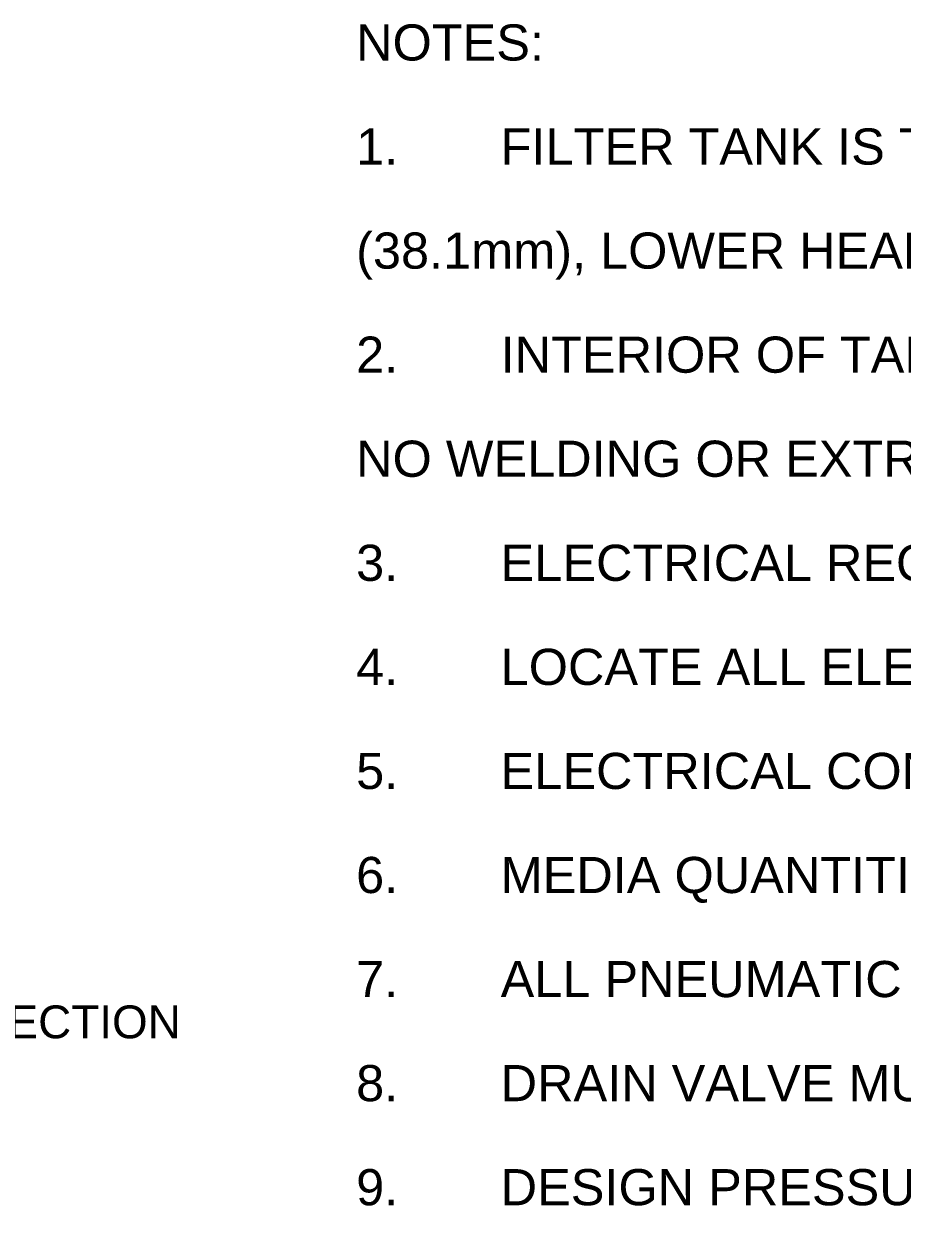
# Model space of a CAD drawing. Header units: inches. Extents: x 20 to 536, y 8 to 344.
# Drawn here: x 295.4 to 359.6, y 192.2 to 279.3 of the extents above; entities that cross this region are included whole.
import ezdxf

# ---------------------------------------------------------------- set-up
doc = ezdxf.new("R2010")
doc.units = ezdxf.units.IN
doc.header["$LTSCALE"] = 16
doc.header["$MEASUREMENT"] = 0
doc.layers.add('Symbol', color=7, linetype='Continuous', lineweight=25)
doc.layers.add('Symbol (ANSI)', color=7, linetype='Continuous', lineweight=25)
doc.styles.add('Standard D-E', font='arial.ttf')
doc.styles.add('Standard D-E NeptuneBenson', font='arial.ttf')
doc.dimstyles.new('Default D-E$7', dxfattribs={"dimscale": 16, "dimtxt": 0.15, "dimasz": 0.098425, "dimexe": 0.125, "dimexo": 0.0625, "dimgap": 0.031496, "dimtad": 0, "dimtih": 1, "dimtoh": 1, "dimrnd": 1e-08, "dimzin": 4, "dimdsep": 46, "dimtxsty": 'Standard D-E', "dimcen": 0.09, "dimdle": 0.393701, "dimclrd": 256, "dimclre": 256, "dimclrt": 256, "dimadec": 0, "dimazin": 1, "dimtfac": 1, "dimtofl": 0, "dimtmove": 0, "dimatfit": 3, "dimfxl": 1, "dimtolj": 1, "dimtzin": 4, "dimlwd": -1, "dimlwe": -1, "dimarcsym": 0})

msp = doc.modelspace()

# ---------------------------------------------------------------- texts
at = {"layer": 'Symbol', "insert": (273.95133, 207.59374), "char_height": 2.4000001, "width": 32.9780519, "attachment_point": 1, "style": 'Standard D-E'}
msp.add_mtext('\\fArial|b0|i0;INLET CONNECTION', dxfattribs=at)
at = {"layer": 'Symbol (ANSI)', "insert": (319.72601, 279.25878), "char_height": 2.63999992, "width": 216.2072296, "attachment_point": 1, "line_spacing_factor": 1.727336, "style": 'Standard D-E NeptuneBenson'}
msp.add_mtext('\\fArial|b0|i0;\\H2.6400;NOTES:\\P\\fArial|b0|i0;\\H2.6400;1.^I\\fArial|b0|i0;\\H2.6400;FILTER TANK IS TO BE CONSTRUCTED OF HIGH QUALITY A36 CARBON STEEL, UPPER HEAD THICKNESS = 1 1/2" \\P(38.1mm), LOWER HEAD THICKNESS = 5/16" (7.93mm) & SHELL THICKNESS = 1/4" (6.35mm).\\P\\fArial|b0|i0;\\H2.6400;2.^I\\fArial|b0|i0;\\H2.6400;INTERIOR OF TANK IS LINED WITH FLEXSOL 3000. EXTERIOR IS COATED WITH 5-8 MILS OF HIGH SOLIDS ENAMEL. \\PNO WELDING OR EXTREME HEAT IS TO BE APPLIED TO TANK AFTER LINING OR COATING PROCESS IS DONE.\\P\\fArial|b0|i0;\\H2.6400;3.^I\\fArial|b0|i0;\\H2.6400;ELECTRICAL REQUIREMENTS: 120VAC-10-60Hz, 15 AMP CIRCUIT PROTECTION.\\P\\fArial|b0|i0;\\H2.6400;4.^I\\fArial|b0|i0;\\H2.6400;LOCATE ALL ELECTRICAL ITEMS IN A NON-HAZARDOUS LOCATION.\\P\\fArial|b0|i0;\\H2.6400;5.^I\\fArial|b0|i0;\\H2.6400;ELECTRICAL CONNECTIONS ARE THE RESPONSIBILITY OF THE CUSTOMER.\\P\\fArial|b0|i0;\\H2.6400;6.^I\\fArial|b0|i0;\\H2.6400;MEDIA QUANTITIES ARE INDICATED FOR INFORMATIONAL PURPOSES ONLY.\\P\\fArial|b0|i0;\\H2.6400;7.^I\\fArial|b0|i0;\\H2.6400;ALL PNEUMATIC TUBING SUPPLIED BY POOL CONTRACTOR.\\P\\fArial|b0|i0;\\H2.6400;8.^I\\fArial|b0|i0;\\H2.6400;DRAIN VALVE MUST BE A BUTTERFLY VALVE AND INSTALLED DIRECTLY ON THE BOTTOM TANK HEAD.\\P\\fArial|b0|i0;\\H2.6400;9.^I\\fArial|b0|i0;\\H2.6400;DESIGN PRESSURE IS 50 PSI (344.73 kpa). HYDROSTATICALLY TESTED TO 75 PSI (517.11 kpa).', dxfattribs=at)

# ---------------------------------------------------------------- leaders
at = {"layer": 'Symbol', "annotation_type": 0, "has_hookline": 1, "hookline_direction": 0, "text_width": 32.38363}
msp.add_leader([(269.19794, 213.09662), (271.87259, 206.39374), (273.44739, 206.39374)], dimstyle='Default D-E$7', override={"dimtad": 0}, dxfattribs=at)

doc.saveas('drawing.dxf')
